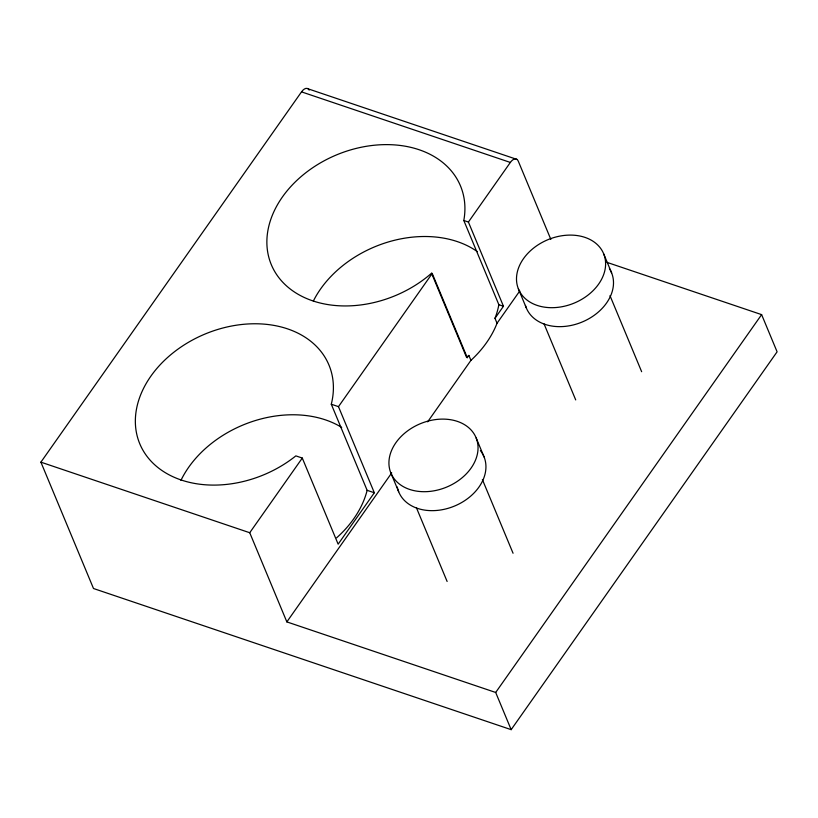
<?xml version="1.0" encoding="UTF-8"?>
<svg xmlns="http://www.w3.org/2000/svg" width="818" height="818" viewBox="0 0 818 818"><rect width="100%" height="100%" fill="white"/><g stroke="black" fill="none" stroke-linecap="round" stroke-linejoin="round"><path stroke-width="1.23" d="M607.109 262.414L761.619 314.623L777.1 351.812L511.158 729.656L93.497 588.51L40.9 462.16L301.515 91.872A10.245 5.215 -71.3 0 1 309.214 90.103M511.158 729.656L495.688 692.468L286.852 621.895L249.735 532.733L302.292 458.06L295.85 455.882A102.465 76.268 -22.6 0 1 142.322 449.113A102.465 76.268 -22.6 0 1 225.932 327.241A102.465 76.268 -22.6 0 1 331.29 404.225L338.478 406.648L374.327 492.753L338.141 544.175L302.292 458.06M338.478 406.648L432.221 273.457L431.546 273.232A102.465 76.268 -22.6 0 1 276.014 273.631A102.465 76.268 -22.6 0 1 351.924 149.53A102.465 76.268 -22.6 0 1 463.806 220.492L468.407 222.046L503.459 306.249L494.982 318.304L497.037 323.253A102.465 76.268 -22.6 0 1 470.923 360.36L427.661 421.832M468.407 222.046L510.35 162.445A10.245 5.215 -71.3 0 1 518.305 161.207L550.841 239.388M431.546 273.232L466.597 357.435L467.272 357.66L468.867 355.411L470.923 360.36M286.852 621.895L391.72 472.896M497.037 323.253L519.778 290.952M495.688 692.468L761.619 314.623M468.867 355.411L466.597 357.435M308.13 88.845L516.966 159.418M301.515 91.872L510.35 162.445M463.806 220.492L498.857 304.695L503.459 306.249M331.29 404.225L367.139 490.33L374.327 492.753M40.9 462.16L249.735 532.733M603.756 254.009A46.105 34.315 -22.6 0 1 550.729 307.68A46.105 34.315 -22.6 0 1 528.673 252.486A46.105 34.315 -22.6 0 1 603.756 254.009L611.639 272.967M609.993 295.666L641.649 371.709M544.052 323.877L575.708 399.92M518.346 288.774L526.23 307.732M432.221 273.457L467.272 357.66M476.188 438.019A46.105 34.315 -22.6 0 1 423.162 491.69A46.105 34.315 -22.6 0 1 401.106 436.495A46.105 34.315 -22.6 0 1 476.188 438.019L484.082 456.976M482.385 479.553L513.06 553.254M416.434 507.763L447.119 581.465M390.779 472.784L398.673 491.73M480.401 450.595A46.105 34.315 -22.6 0 1 455.626 505.585A46.105 34.315 -22.6 0 1 397.292 487.017M609.4 268.611A46.105 34.315 -22.6 0 1 583.193 321.576A46.105 34.315 -22.6 0 1 525.432 305.411M313.345 301.055A102.465 76.268 -22.6 0 1 477.354 251.637M180.942 480.37A102.465 76.268 -22.6 0 1 341.709 427.425M498.857 304.695A102.465 76.268 -22.6 0 1 494.982 318.304M367.139 490.33A102.465 76.268 -22.6 0 1 336.627 537.825"/></g></svg>
